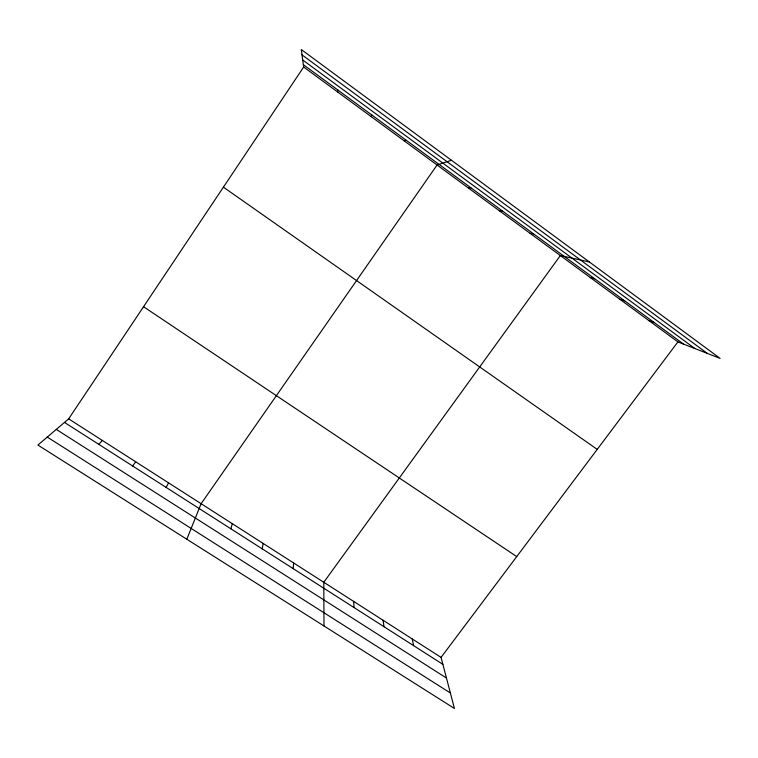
<?xml version="1.0" encoding="UTF-8"?>
<svg xmlns="http://www.w3.org/2000/svg" width="758" height="758" viewBox="0 0 758 758"><rect width="100%" height="100%" fill="white"/><g stroke="black" fill="none" stroke-linecap="round" stroke-linejoin="round"><path stroke-width="1.14" d="M293.185 568.642L293.64 562.967M337.651 91.983L337.916 90.069M262.211 548.839L263.149 543.429M230.868 528.8L232.308 523.683M186.819 539.241L201.107 503.7L437.072 165.007L451.455 160.27M166.106 487.385L168.589 482.865M371.212 116.628L372.055 115.15M68.656 418.861L441.061 657.394L454.43 708.465L37.9 445.069L68.656 418.861L303.664 67.017L301.296 49.535L720.1 358.382L677.908 341.905L303.664 67.017M132.65 465.99L135.682 461.793M441.061 657.394L677.908 341.905M98.777 444.34L102.368 440.455M404.346 140.969L405.748 139.917M468.444 188.05L470.898 187.804M499.446 210.819L502.402 210.951M530.069 233.312L533.518 233.824M589.345 261.955L560.342 255.55L323.789 582.277L323.988 625.975M590.245 277.523L594.642 278.745M619.807 299.23L624.658 300.803M649.028 320.691L654.325 322.595M47.261 437.091L450.385 693.001M64.487 422.414L442.88 664.359M56.282 429.407L446.462 678.04M143.556 306.725L516.729 556.599M223.411 187.16L597.219 449.39M303.342 64.657L683.64 344.141M302.025 54.879L707.28 353.38M302.717 60.005L694.906 348.547M412.229 638.928L413.622 645.645M383.074 620.252L384.022 626.724M353.598 601.369L354.09 607.584"/></g></svg>
